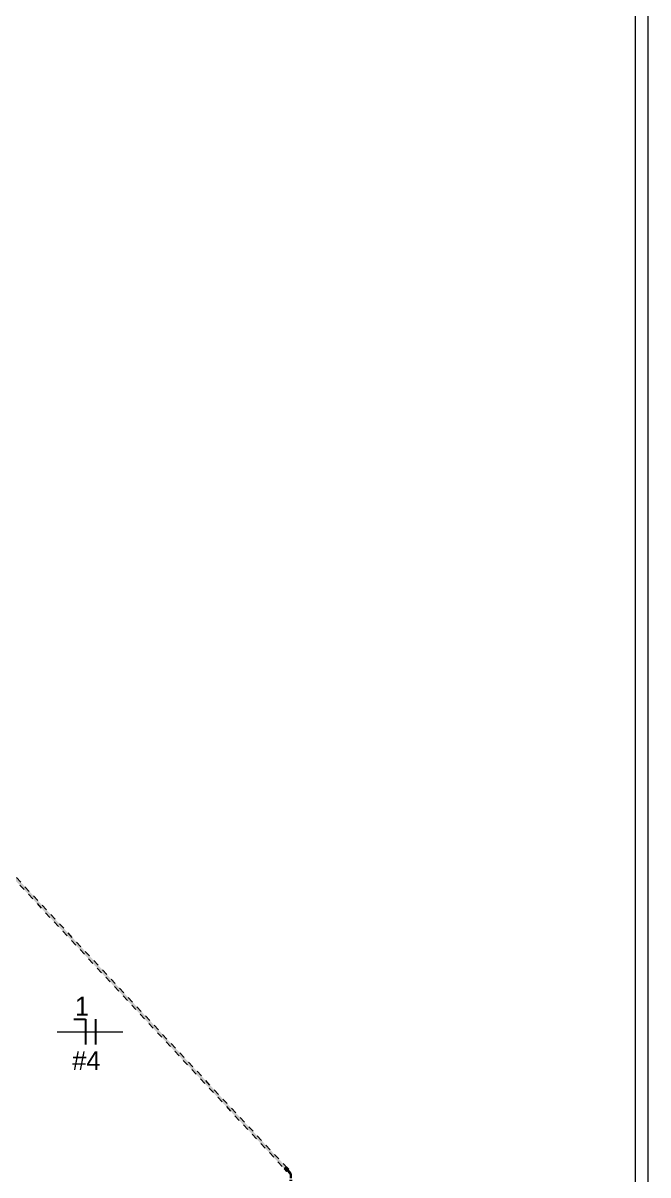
# Model space of a CAD drawing. Header units: metres. Extents: x -12 to 158, y -16 to 62.
# Drawn here: x 85.39 to 95.3, y 24.63 to 42.89 of the extents above; entities that cross this region are included whole.
import ezdxf

# ---------------------------------------------------------------- set-up
doc = ezdxf.new("R2010")
doc.units = ezdxf.units.M
doc.linetypes.add('Hidden', pattern=[0.007144, 0.004763, -0.002381])
for name, color, linetype, lineweight in [('A-DETL', 7, 'Continuous', 9), ('ARQ-PAR', 7, 'Continuous', 9), ('E-LITE-EQPM-IDEN', 7, 'Continuous', 9), ('E-POWR-CNDT', 7, 'Continuous', 18)]:
    doc.layers.add(name, color=color, linetype=linetype, lineweight=lineweight)
doc.layers.add('BASE ELETRICO__dwg', color=7, linetype='Continuous', lineweight=9, true_color=0x767676)
doc.styles.add('Century Gothic_1', font='GOTHIC.TTF', dxfattribs={"height": 0.3})

# ---------------------------------------------------------------- blocks, each defined once
blk = doc.blocks.new('BASE ELETRICO__dwg-8227098-PLANTA BAIXA - PLANTA GERAL')
at = {"color": 252, "lineweight": 9, "true_color": 0x8e8e8e, "flags": 128}
blk.add_lwpolyline([(53.233, 8.407), (53.233, 24.4), (56.233, 24.4), (93.833, 24.4), (93.833, 45.55), (93.308, 46.268)], dxfattribs=at)
at = {"layer": 'ARQ-PAR', "color": 252, "true_color": 0x8e8e8e, "flags": 128}
for points in [[(45.103, 0), (94.033, 0), (94.033, 45.615), (90.771, 50.079), (86.659, 54.267), (76.799, 61.152), (52.916, 61.152), (52.916, 59.372)], [(46.67, 0.2), (93.833, 0.2), (93.833, 45.55), (93.308, 46.268)]]:
    blk.add_lwpolyline(points, dxfattribs=at)
blk = doc.blocks.new('BEE - PVC Roscavel_Luva Para Conexão - BEE - PVC Roscavel_Luva Para Conexão-8300882-PLANTA BAIXA - PLANTA GERAL')
at = {"layer": 'E-POWR-CNDT', "linetype": 'Hidden', "true_color": 0x2c2c2c}
blk.add_hatch(color=250, dxfattribs=at).paths.add_polyline_path([(88.302, 24.69), (88.339, 24.725), (88.303, 24.763), (88.266, 24.729), (88.301, 24.692)])
at = {"layer": 'E-POWR-CNDT', "color": 1, "linetype": 'Hidden', "true_color": 0xff0000}
for p, q in [((88.299, 24.76), (88.266, 24.729)), ((88.266, 24.729), (88.302, 24.69)), ((88.303, 24.763), (88.3, 24.761)), ((88.302, 24.69), (88.335, 24.721)), ((88.339, 24.725), (88.303, 24.763)), ((88.336, 24.722), (88.339, 24.725))]:
    blk.add_line(p, q, dxfattribs=at)
blk = doc.blocks.new('BEE - PVC Roscavel_Curvas - BEE - PVC Roscavel_Curvas-8300929-PLANTA BAIXA - PLANTA GERAL')
at = {"layer": 'E-POWR-CNDT', "linetype": 'Hidden', "true_color": 0x2c2c2c}
for points in [[(-0.075, -0.005), (-0.075, -0.021), (-0.03, -0.02), (-0.03, 0.021), (-0.075, 0.019), (-0.075, -0.005)], [(0.007, 0.035), (0.036, 0.005), (0.068, 0.037), (0.039, 0.065), (0.008, 0.036)]]:
    blk.add_hatch(color=250, dxfattribs=at).paths.add_polyline_path(points)
h = blk.add_hatch(color=250, dxfattribs=at)
h.paths.add_polyline_path([(-0.009, 0.023), (-0.01, 0.025), (-0.01, 0.023)])
h.paths.add_polyline_path([(-0.03, 0.005), (-0.03, -0.02), (-0.008, -0.017), (0.009, -0.012), (0.024, -0.004), (0.034, 0.007), (0.007, 0.035), (-0.013, 0.022), (-0.03, 0.018), (-0.03, 0.005)])
h.paths.add_polyline_path([(0.003, -0.015), (0.009, -0.01), (0.003, -0.015)])
at = {"layer": 'A-DETL', "color": 1, "linetype": 'Hidden', "lineweight": 18, "true_color": 0xff0000}
for p, q in [((-0.101, 0.021), (-0.101, -0.021)), ((0.088, 0.054), (0.06, 0.085))]:
    blk.add_line(p, q, dxfattribs=at)
blk = doc.blocks.new('Fiação_Tags Lighting Fixture - 1_ FN-3746626-PLANTA BAIXA - PLANTA GERAL')
at = {"layer": 'E-LITE-EQPM-IDEN', "color": 5, "lineweight": 25, "true_color": 0x0000ff}
for p, q in [((-0.001283, -0.001642), (-0.000345, -0.001642)), ((-0.000345, -0.001642), (-0.000345, -0.003664))]:
    blk.add_line(p, q, dxfattribs=at)
at = {"layer": 'E-LITE-EQPM-IDEN', "color": 1, "lineweight": 25, "true_color": 0xff0000}
blk.add_line((0.000434, -0.001642), (0.000434, -0.003658), dxfattribs=at)
at = {"layer": 'E-LITE-EQPM-IDEN'}
blk.add_line((-0.002595, -0.002653), (0.002595, -0.002653), dxfattribs=at)

msp = doc.modelspace()

# ---------------------------------------------------------------- hatches: boundary and pattern name
at = {"layer": 'E-POWR-CNDT', "true_color": 0x353535}
for points in [[(89.536, 24.732), (89.551, 24.746), (78.773, 36.304), (78.744, 36.304), (89.535, 24.732)], [(89.551, 24.746), (89.565, 24.762), (78.801, 36.304), (78.773, 36.304), (89.546, 24.751)]]:
    msp.add_hatch(color=250, dxfattribs=at).paths.add_polyline_path(points)

# ---------------------------------------------------------------- linework, layer by layer
at = {"layer": 'A-DETL', "color": 1, "linetype": 'Hidden', "lineweight": 18, "true_color": 0xff0000}
msp.add_line((89.554, 24.713), (89.584, 24.741), dxfattribs=at)
at = {"layer": 'E-POWR-CNDT', "color": 1, "linetype": 'Hidden', "true_color": 0xff0000}
for p, q in [((78.931, 36.104), (89.554, 24.713)), ((89.584, 24.741), (78.988, 36.104))]:
    msp.add_line(p, q, dxfattribs=at)

# ---------------------------------------------------------------- block references
at = {"layer": 'A-DETL', "color": 1, "linetype": 'Hidden', "lineweight": 18, "true_color": 0xff0000, "rotation": 90}
msp.add_blockref('BEE - PVC Roscavel_Curvas - BEE - PVC Roscavel_Curvas-8300929-PLANTA BAIXA - PLANTA GERAL', (89.638, 24.653), dxfattribs=at)
at = {"layer": 'BASE ELETRICO__dwg', "color": 252, "true_color": 0x8e8e8e}
msp.add_blockref('BASE ELETRICO__dwg-8227098-PLANTA BAIXA - PLANTA GERAL', (1.267, 0), dxfattribs=at)
at = {"layer": 'E-LITE-EQPM-IDEN', "xscale": 199.9999999999999, "yscale": 199.9999999999999, "zscale": 199.9999999999999}
msp.add_blockref('Fiação_Tags Lighting Fixture - 1_ FN-3746626-PLANTA BAIXA - PLANTA GERAL', (86.454, 27.433), dxfattribs=at)
at = {"layer": 'E-POWR-CNDT', "color": 1, "linetype": 'Hidden', "true_color": 0xff0000}
msp.add_blockref('BEE - PVC Roscavel_Luva Para Conexão - BEE - PVC Roscavel_Luva Para Conexão-8300882-PLANTA BAIXA - PLANTA GERAL', (1.267, 0), dxfattribs=at)

# ---------------------------------------------------------------- texts
at = {"layer": 'E-LITE-EQPM-IDEN', "char_height": 0.3, "attachment_point": 1, "style": 'Century Gothic_1'}
for s, insert, width in [('1', (86.216, 27.459), 0.28861), ('#4', (86.174, 26.596), 0.65738)]:
    msp.add_mtext(s, dxfattribs=dict(at, insert=insert, width=width))

doc.saveas('drawing.dxf')
